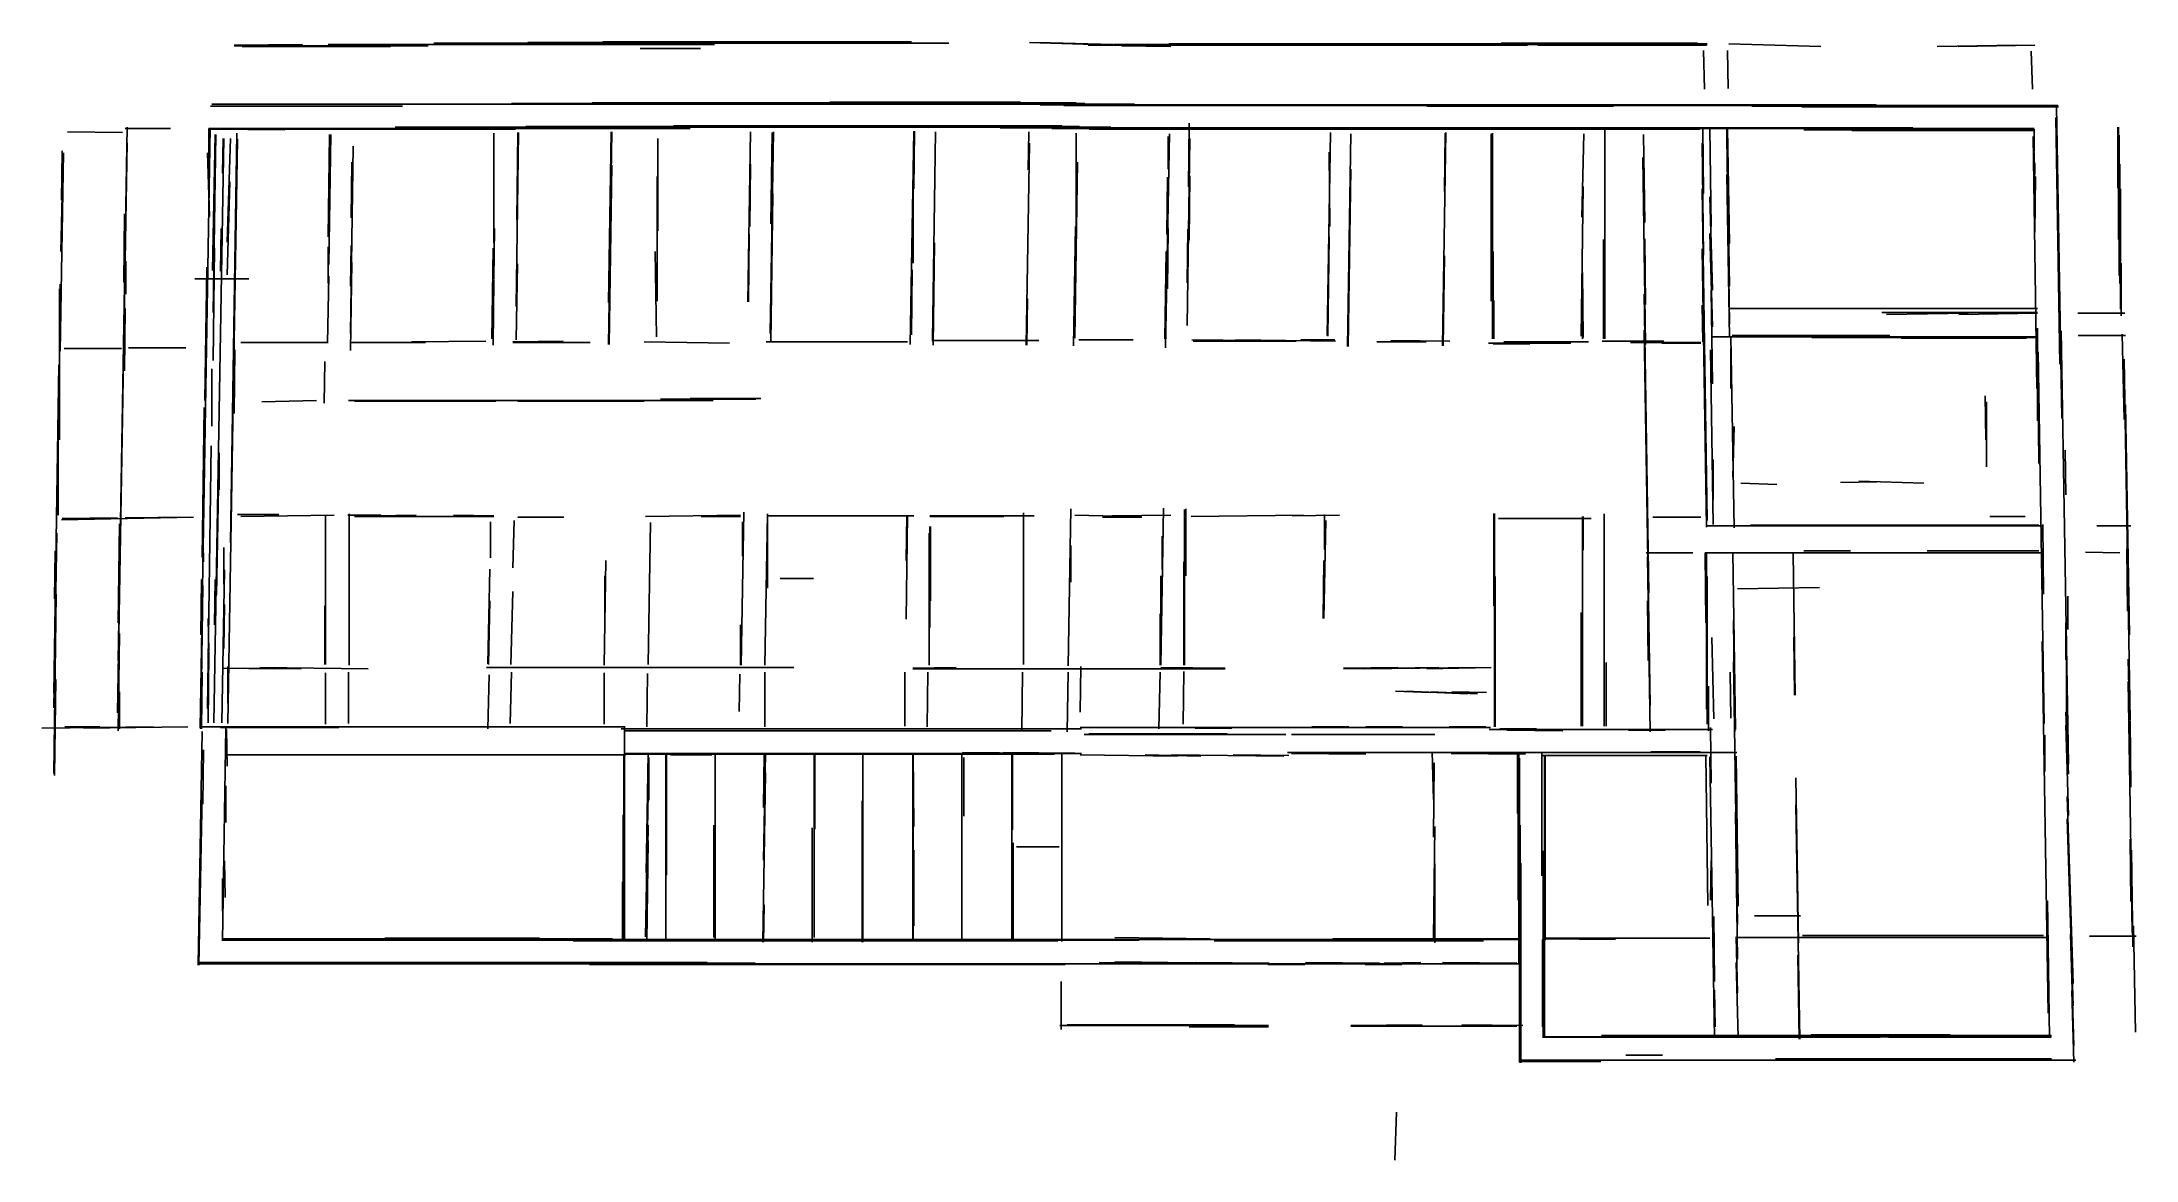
# Model space of a CAD drawing. Header units: metres. Extents: x 1.6 to 33.5, y -21.3 to -4.2.
import ezdxf

# ---------------------------------------------------------------- set-up
doc = ezdxf.new("R2010")
doc.units = ezdxf.units.M
doc.layers.add('Lines', color=7, linetype='Continuous')
doc.layers.add('Walls', color=2, linetype='Continuous')

msp = doc.modelspace()

# ---------------------------------------------------------------- linework, layer by layer
at = {"layer": 'Lines'}
for p, q in [((4.49, -4.3), (5.53, -4.29)), ((4.49, -4.31), (7.44, -4.31)), ((4.61, -4.32), (6.87, -4.32)), ((5.92, -4.29), (11.8, -4.29)), ((7.53, -4.27), (15.37, -4.27)), ((8.96, -4.26), (14.8, -4.26)), ((10.1, -4.25), (14.8, -4.25)), ((10.67, -4.35), (11.59, -4.35)), ((16.6, -4.26), (17.58, -4.29)), ((16.73, -4.26), (17.87, -4.29)), ((17.49, -4.3), (24.18, -4.3)), ((17.88, -4.29), (26.92, -4.29)), ((18, -4.31), (18.75, -4.32)), ((18.72, -4.28), (26.92, -4.28)), ((23.78, -4.27), (26.77, -4.27)), ((24.34, -4.3), (26.91, -4.3)), ((26.86, -4.38), (26.88, -4.97)), ((27.23, -4.38), (27.24, -4.96)), ((27.25, -4.28), (28.65, -4.32)), ((30.42, -4.32), (31.63, -4.3)), ((30.74, -4.32), (31.91, -4.3)), ((31.85, -4.39), (31.87, -4.97)), ((4.13, -5.23), (7.05, -5.23)), ((4.15, -5.2), (18.2, -5.2)), ((8.71, -5.19), (17.44, -5.19)), ((9.94, -5.18), (17.31, -5.18)), ((13.56, -5.17), (16.46, -5.17)), ((16.76, -5.21), (29.49, -5.21)), ((17.12, -5.22), (32.26, -5.22)), ((22.65, -5.23), (25.49, -5.23)), ((27.6, -5.23), (32.27, -5.23)), ((28.36, -5.24), (32.27, -5.24)), ((32.23, -5.4), (32.29, -9.16)), ((32.24, -5.23), (32.32, -9.98)), ((1.95, -5.62), (2.79, -5.63)), ((2.72, -13.67), (2.86, -5.55)), ((2.83, -5.57), (3.52, -5.57)), ((3.97, -14.7), (4.12, -5.56)), ((4.1, -5.57), (11.43, -5.57)), ((4.1, -6.08), (4.1, -5.57)), ((4.13, -5.58), (5.26, -5.59)), ((4.16, -7.73), (4.2, -5.66)), ((4.17, -8.37), (4.21, -5.66)), ((4.18, -14.62), (4.33, -5.72)), ((4.31, -6.25), (4.32, -5.72)), ((4.38, -7.3), (4.43, -5.72)), ((4.39, -14.63), (4.54, -5.73)), ((4.43, -11.88), (4.53, -5.64)), ((4.7, -5.58), (8.77, -5.58)), ((5.92, -7.22), (5.94, -5.66)), ((5.93, -7.64), (5.96, -5.66)), ((6.94, -5.55), (17.84, -5.55)), ((8.44, -7.31), (8.44, -5.64)), ((8.78, -8.28), (8.82, -5.63)), ((8.79, -6.96), (8.81, -5.63)), ((8.93, -5.54), (17.36, -5.54)), ((10.19, -8.86), (10.24, -5.62)), ((10.19, -8.22), (10.23, -5.62)), ((10.94, -7.13), (10.94, -5.72)), ((11.18, -5.53), (17.09, -5.53)), ((12.31, -8.21), (12.35, -5.62)), ((12.65, -8.69), (12.7, -5.62)), ((12.66, -7.02), (12.68, -5.63)), ((14.78, -8.86), (14.84, -5.61)), ((14.84, -6.49), (14.85, -5.61)), ((15.12, -8.79), (15.17, -5.62)), ((16.15, -5.56), (30.05, -5.56)), ((16.58, -6.2), (16.59, -5.62)), ((16.94, -5.57), (31.9, -5.57)), ((17.31, -7.22), (17.31, -5.64)), ((17.51, -5.58), (26.8, -5.58)), ((18.67, -8.91), (18.73, -5.65)), ((18.71, -5.69), (18.71, -6.19)), ((19, -8.57), (19.04, -5.72)), ((19.02, -6.46), (19.03, -5.49)), ((21.13, -8.72), (21.18, -5.63)), ((21.44, -8.89), (21.49, -5.65)), ((22.89, -8.88), (22.94, -5.63)), ((22.92, -6.53), (22.93, -5.64)), ((23.63, -8.2), (23.63, -5.65)), ((23.65, -8.77), (23.65, -5.64)), ((25.01, -6.92), (25.04, -5.65)), ((25.36, -8.77), (25.36, -5.56)), ((25.95, -5.66), (25.97, -7)), ((26.85, -5.56), (26.86, -6.56)), ((26.96, -5.57), (26.98, -7.06)), ((27.22, -5.57), (27.26, -7.97)), ((27.22, -5.7), (27.26, -8.55)), ((27.23, -5.57), (27.26, -7.32)), ((28.39, -5.59), (31.91, -5.59)), ((29.12, -5.6), (31.91, -5.6)), ((31.88, -5.69), (31.94, -9.53)), ((31.89, -6.25), (31.9, -5.59)), ((33.17, -6.48), (33.17, -5.55)), ((33.18, -7.26), (33.18, -5.55)), ((33.19, -7.81), (33.19, -5.67)), ((1.84, -8.96), (1.89, -5.94)), ((1.86, -6.66), (1.87, -5.91)), ((2.71, -14.47), (2.86, -5.78)), ((4.08, -5.94), (4.11, -6.91)), ((6.26, -8.69), (6.3, -5.84)), ((16.55, -8.87), (16.6, -5.79)), ((21.16, -5.93), (21.17, -7.06)), ((25.94, -6.01), (25.98, -8.86)), ((26.84, -5.79), (26.86, -7.5)), ((31.9, -5.94), (31.91, -6.5)), ((6.27, -6.93), (6.28, -6.08)), ((10.2, -8.86), (10.24, -6.13)), ((10.93, -8.2), (10.93, -6.3)), ((12.34, -7.06), (12.35, -6.11)), ((14.83, -7.62), (14.83, -6.32)), ((17.29, -8.76), (17.33, -6.08)), ((18.69, -7.18), (18.7, -6.31)), ((19.03, -7.27), (19.04, -6.29)), ((21.45, -8.89), (21.49, -6.19)), ((27.22, -6.27), (27.26, -8.75)), ((31.9, -6.77), (31.91, -6.1)), ((31.91, -7.15), (31.92, -6.3)), ((33.2, -7.93), (33.2, -6.11)), ((1.85, -7.44), (1.87, -6.59)), ((4.38, -7.8), (4.42, -6.38)), ((12.66, -8.83), (12.69, -6.56)), ((25, -8.73), (25.03, -6.45)), ((26.84, -6.49), (26.92, -11.54)), ((26.96, -6.61), (27, -8.03)), ((33.21, -8.32), (33.21, -6.49)), ((2.81, -7.91), (2.82, -6.87)), ((4.28, -7.74), (4.29, -7.09)), ((8.44, -7.86), (8.45, -7.09)), ((12.32, -8.21), (12.33, -7.18)), ((15.13, -8.87), (15.15, -7.31)), ((17.27, -8.88), (17.3, -7.06)), ((18.7, -8.01), (18.71, -7.09)), ((19, -7.92), (19.01, -7.1)), ((21.14, -8.73), (21.16, -7.22)), ((25.34, -8.77), (25.34, -7.26)), ((25.97, -7.25), (25.98, -8.25)), ((26.96, -7.17), (27, -8.59)), ((2.84, -8.09), (2.84, -7.59)), ((4.17, -9.1), (4.19, -7.39)), ((5.92, -7.93), (5.92, -7.37)), ((6.26, -7.97), (6.27, -7.35)), ((6.26, -8.95), (6.28, -7.61)), ((8.41, -8.77), (8.43, -7.39)), ((8.78, -8.79), (8.8, -7.63)), ((10.9, -7.44), (10.92, -8.74)), ((18.66, -8.77), (18.68, -7.44)), ((22.9, -8.88), (22.92, -7.51)), ((23.66, -8.77), (23.66, -7.44)), ((26.84, -7.4), (26.91, -11.64)), ((33.22, -8.42), (33.22, -7.62)), ((1.84, -8.79), (1.84, -7.94)), ((3.89, -7.86), (4.71, -7.86)), ((4.04, -9.71), (4.07, -7.68)), ((5.91, -8.84), (5.93, -7.82)), ((8.43, -8.87), (8.44, -7.87)), ((14.8, -8.71), (14.81, -7.72)), ((25.02, -7.76), (25.03, -8.75)), ((1.83, -10.31), (1.83, -8.01)), ((16.56, -8.87), (16.57, -8.16)), ((23.67, -8.77), (23.67, -8.19)), ((25.01, -8.17), (25.02, -8.77)), ((25.96, -8.09), (26.03, -12.64)), ((26.84, -8.26), (26.85, -8.82)), ((26.98, -8.03), (27, -9.46)), ((2.82, -9.26), (2.83, -8.31)), ((27.25, -8.31), (31.95, -8.31)), ((29.58, -8.37), (31.95, -8.37)), ((29.65, -8.4), (30.9, -8.38)), ((30.75, -8.4), (31.95, -8.38)), ((31.95, -10.02), (31.95, -8.61)), ((32.56, -8.38), (33.28, -8.38)), ((1.9, -8.92), (2.77, -8.92)), ((2.88, -8.91), (3.75, -8.91)), ((4.59, -8.83), (5.92, -8.83)), ((6.25, -8.83), (7.4, -8.83)), ((7.19, -8.82), (8.32, -8.81)), ((8.73, -8.82), (9.5, -8.81)), ((8.73, -8.83), (9.91, -8.83)), ((10.73, -8.82), (12.03, -8.84)), ((12.59, -8.82), (14.74, -8.82)), ((15.11, -8.8), (16.74, -8.8)), ((17.35, -8.79), (18.18, -8.79)), ((19.07, -8.79), (20.02, -8.8)), ((19.09, -8.81), (20.66, -8.81)), ((19.74, -8.79), (21.26, -8.81)), ((20.73, -8.79), (21.25, -8.79)), ((21.89, -8.82), (22.64, -8.82)), ((22.1, -8.8), (23, -8.81)), ((23.59, -8.84), (24.84, -8.84)), ((23.66, -8.85), (24.22, -8.85)), ((23.82, -8.82), (25.11, -8.82)), ((25.32, -8.81), (26.26, -8.81)), ((25.75, -8.83), (26.82, -8.83)), ((25.96, -8.64), (26.05, -14.35)), ((26.23, -8.84), (26.82, -8.84)), ((26.98, -8.74), (31.96, -8.74)), ((27.28, -8.74), (27.33, -11.65)), ((27.28, -9.53), (27.28, -8.92)), ((27.3, -8.72), (29.7, -8.72)), ((28.51, -8.75), (31.96, -8.75)), ((29.87, -8.76), (31.78, -8.76)), ((32.31, -8.65), (32.42, -15.25)), ((32.57, -8.72), (33.29, -8.72)), ((33.24, -8.7), (33.27, -10)), ((1.74, -14.17), (1.82, -9.17)), ((4.15, -10.1), (4.15, -9.23)), ((4.49, -9.91), (4.5, -8.94)), ((5.86, -9.75), (5.87, -9.12)), ((26.97, -8.94), (27.01, -11.6)), ((31.96, -8.97), (32.05, -14.63)), ((33.27, -9.08), (33.36, -14.58)), ((4, -12.1), (4.03, -9.82)), ((4.91, -9.73), (5.74, -9.71)), ((6.23, -9.71), (11.78, -9.71)), ((6.32, -9.72), (8.47, -9.72)), ((8.81, -9.72), (10.73, -9.72)), ((10.98, -9.69), (12.43, -9.69)), ((11.43, -9.68), (12.51, -9.68)), ((31.15, -9.64), (31.16, -10.31)), ((31.17, -10.72), (31.17, -9.73)), ((31.96, -9.61), (31.97, -10.67)), ((33.29, -9.78), (33.35, -13.28)), ((1.81, -11.46), (1.81, -10.18)), ((27.31, -10.88), (27.33, -10.11)), ((4.08, -14.4), (4.14, -10.4)), ((4.26, -11.07), (4.26, -10.51)), ((32.37, -10.47), (32.38, -11.15)), ((27.01, -11.22), (27.01, -10.61)), ((4.22, -12.67), (4.25, -11.03)), ((27.43, -10.97), (27.98, -10.99)), ((28.95, -10.96), (29.5, -10.95)), ((29.23, -10.94), (30.22, -10.97)), ((4.54, -11.45), (5.17, -11.45)), ((4.59, -11.48), (6.01, -11.46)), ((5.88, -13.73), (5.88, -11.46)), ((6.22, -11.46), (6.72, -11.46)), ((6.24, -13.74), (6.24, -11.44)), ((6.32, -11.48), (8.44, -11.48)), ((6.64, -11.47), (7.26, -11.46)), ((7.83, -11.46), (8.44, -11.47)), ((10.75, -11.48), (12.2, -11.46)), ((11.6, -11.48), (12.2, -11.48)), ((12.21, -13.74), (12.25, -11.41)), ((12.57, -13.74), (12.61, -11.44)), ((12.61, -11.47), (14.84, -11.47)), ((14.72, -12.15), (14.73, -11.46)), ((14.72, -13.04), (14.74, -11.46)), ((15.08, -11.47), (16.67, -11.47)), ((15.08, -11.48), (16.21, -11.48)), ((16.51, -13.73), (16.51, -11.42)), ((17.19, -13.75), (17.23, -11.36)), ((17.29, -11.46), (18.14, -11.48)), ((17.86, -11.47), (18.75, -11.46)), ((18.6, -13.74), (18.64, -11.35)), ((18.96, -13.74), (18.96, -11.37)), ((18.98, -12.38), (18.98, -11.36)), ((19.06, -11.48), (20.77, -11.46)), ((20.6, -11.47), (21.32, -11.46)), ((21.09, -11.45), (21.09, -11.98)), ((23.67, -12.84), (23.67, -11.43)), ((23.68, -14.68), (23.68, -11.43)), ((25.02, -14.67), (25.02, -11.48)), ((25.03, -11.99), (25.03, -11.48)), ((25.35, -14.67), (25.35, -11.44)), ((31.22, -11.48), (31.76, -11.48)), ((1.74, -14.39), (1.79, -11.73)), ((1.86, -11.53), (3.87, -11.49)), ((1.87, -11.51), (2.71, -11.5)), ((2.72, -13.1), (2.74, -11.59)), ((2.83, -11.5), (3.82, -11.49)), ((4.01, -11.61), (4.02, -12.17)), ((8.39, -12.11), (8.39, -11.56)), ((8.73, -12.26), (8.75, -11.54)), ((8.81, -11.49), (9.51, -11.49)), ((10.79, -13.73), (10.83, -11.57)), ((12.23, -11.56), (12.23, -12.08)), ((12.61, -12.57), (12.61, -11.51)), ((15.07, -13.74), (15.07, -11.73)), ((15.08, -13.17), (15.08, -11.63)), ((15.09, -12.76), (15.09, -11.63)), ((17.71, -11.49), (18.31, -11.49)), ((18.62, -11.78), (18.62, -12.28)), ((21.08, -13.03), (21.11, -11.54)), ((23.74, -11.51), (25.15, -11.51)), ((26.09, -11.49), (26.82, -11.49)), ((26.9, -11.62), (32.04, -11.62)), ((27.58, -11.61), (31.97, -11.61)), ((32.03, -11.6), (32.04, -12.66)), ((32.85, -11.62), (33.37, -11.62)), ((1.75, -12.73), (1.76, -12)), ((4.33, -11.95), (4.33, -12.51)), ((17.23, -12.48), (17.23, -11.92)), ((25.99, -12.03), (26.7, -12.03)), ((26.01, -12.09), (26.05, -14.76)), ((26.89, -12.03), (32.04, -12.03)), ((26.89, -12.03), (26.9, -13.1)), ((26.91, -14.41), (26.91, -12.02)), ((27.31, -12.02), (27.35, -14.72)), ((28.23, -12.04), (28.26, -14.2)), ((28.39, -12), (29.1, -12)), ((30.27, -12), (31.97, -12)), ((32.68, -12.02), (33.2, -12.03)), ((33.31, -11.97), (33.32, -12.92)), ((4.3, -14.62), (4.34, -12.29)), ((8.35, -13.72), (8.38, -12.28)), ((10.12, -13.74), (10.15, -12.15)), ((10.13, -13.11), (10.13, -12.38)), ((12.8, -12.42), (13.31, -12.42)), ((18.6, -13.43), (18.6, -12.38)), ((18.95, -13.74), (18.95, -12.17)), ((21.07, -13.03), (21.08, -12.15)), ((23.69, -14.68), (23.69, -12.39)), ((26.92, -14.64), (26.92, -12.39)), ((1.74, -15.39), (1.78, -12.66)), ((3.98, -13.28), (3.99, -12.44)), ((3.98, -14.71), (4.01, -12.53)), ((4.19, -13.13), (4.2, -12.44)), ((8.7, -13.73), (8.73, -12.62)), ((27.38, -12.58), (28.63, -12.56)), ((32.41, -12.69), (32.41, -13.2)), ((4.09, -13.03), (4.1, -13.53)), ((4.33, -13.49), (4.34, -12.82)), ((5.87, -13.73), (5.87, -12.84)), ((8.36, -13.73), (8.38, -12.76)), ((18.59, -13.74), (18.59, -12.96)), ((25, -14.67), (25, -12.94)), ((26.01, -12.76), (26.02, -13.67)), ((27.32, -13.06), (27.34, -14.76)), ((2.72, -14.74), (2.74, -13.26)), ((12.2, -13.74), (12.2, -13.13)), ((26.99, -13.32), (27.02, -14.56)), ((28.24, -13.31), (28.25, -14.2)), ((32.02, -13.38), (32.11, -19.04)), ((32.38, -13.66), (32.38, -13.1)), ((4.09, -14.62), (4.1, -13.54)), ((25.38, -14.67), (25.38, -13.7)), ((27.32, -13.69), (27.38, -17.69)), ((32.39, -14.64), (32.39, -13.54)), ((33.33, -13.65), (33.35, -14.5)), ((1.75, -15.42), (1.77, -13.96)), ((3.99, -14.71), (4, -13.85)), ((4.32, -13.79), (5.1, -13.8)), ((4.39, -14.32), (4.39, -13.76)), ((4.64, -13.79), (5.51, -13.8)), ((4.88, -13.78), (6.53, -13.8)), ((5.88, -14.64), (5.88, -13.86)), ((6.23, -14.63), (6.23, -13.85)), ((8.33, -13.78), (13.01, -13.78)), ((8.35, -14.71), (8.37, -13.89)), ((8.69, -14.63), (8.71, -13.85)), ((10.12, -14.64), (10.12, -13.86)), ((10.77, -14.68), (10.78, -13.87)), ((12.18, -14.45), (12.19, -13.88)), ((12.57, -14.68), (12.57, -13.85)), ((14.7, -14.67), (14.7, -13.85)), ((14.82, -13.79), (15.48, -13.78)), ((14.82, -13.8), (19.58, -13.8)), ((15.04, -14.68), (15.05, -13.85)), ((16.48, -14.75), (16.49, -13.85)), ((17.17, -14.76), (17.19, -13.85)), ((17.37, -14.46), (17.38, -13.76)), ((18.57, -14.71), (18.59, -13.85)), ((18.6, -13.78), (19.58, -13.79)), ((18.94, -14.64), (18.95, -13.84)), ((21.38, -13.8), (22.83, -13.78)), ((21.38, -13.79), (22.21, -13.78)), ((21.69, -13.8), (23.4, -13.78)), ((22.65, -13.8), (23.63, -13.78)), ((27.27, -13.85), (27.28, -14.55)), ((33.33, -13.99), (33.39, -17.81)), ((2.74, -14.71), (2.74, -14.15)), ((22.17, -14.14), (22.7, -14.16)), ((22.33, -14.14), (23.27, -14.18)), ((22.71, -14.15), (23.42, -14.18)), ((23.03, -14.15), (23.56, -14.16)), ((26.94, -14.74), (26.94, -14.06)), ((32.38, -14.46), (32.42, -15.4)), ((32.38, -14.65), (32.42, -16.03)), ((33.36, -14.59), (33.37, -15.6)), ((1.56, -14.7), (3.26, -14.68)), ((1.91, -14.68), (2.44, -14.68)), ((2.2, -14.7), (3.78, -14.68)), ((3.94, -18.31), (4, -14.75)), ((3.97, -14.68), (10.44, -14.68)), ((4.28, -14.69), (6.08, -14.69)), ((4.31, -17.94), (4.36, -14.69)), ((4.37, -14.72), (4.38, -15.28)), ((10.38, -14.71), (17.39, -14.71)), ((10.43, -17.95), (10.43, -14.69)), ((10.43, -14.74), (16.93, -14.74)), ((17.37, -14.69), (23.62, -14.69)), ((17.43, -14.8), (20.5, -14.8)), ((17.5, -14.79), (19.61, -14.79)), ((19.12, -14.7), (19.68, -14.7)), ((20.59, -14.8), (22.77, -14.8)), ((20.9, -14.68), (21.46, -14.68)), ((21.72, -14.68), (22.28, -14.68)), ((22.99, -14.68), (23.55, -14.68)), ((23.6, -14.72), (27, -14.72)), ((23.76, -14.71), (24.32, -14.71)), ((23.87, -14.73), (24.72, -14.74)), ((25.72, -14.73), (26.28, -14.73)), ((26.97, -14.69), (26.98, -15.54)), ((32.06, -15.36), (32.06, -14.81)), ((4.01, -15.86), (4.02, -15.03)), ((4.36, -15.11), (10.45, -15.11)), ((10.42, -17.95), (10.42, -15.1)), ((10.43, -15.09), (17.39, -15.09)), ((10.43, -15.1), (16.98, -15.1)), ((10.75, -17.88), (10.8, -15.15)), ((10.76, -16.91), (10.79, -15.08)), ((10.8, -15.8), (10.8, -15.2)), ((11.06, -17.95), (11.06, -15.09)), ((11.07, -16.94), (11.07, -15.08)), ((11.13, -15.11), (11.76, -15.11)), ((11.81, -17.95), (11.81, -15.09)), ((12.55, -15.91), (12.56, -15.09)), ((12.55, -16.71), (12.58, -15.09)), ((13.32, -17.89), (13.32, -15.08)), ((13.33, -16.24), (13.33, -15.08)), ((14.06, -17.96), (14.06, -15.08)), ((14.82, -17.95), (14.82, -15.08)), ((14.83, -15.08), (14.84, -16.2)), ((15.57, -17.95), (15.57, -15.08)), ((15.58, -15.07), (16.71, -15.08)), ((15.6, -16.04), (15.6, -15.15)), ((16.2, -15.07), (17.29, -15.08)), ((16.33, -17.95), (16.33, -15.08)), ((16.34, -16.25), (16.34, -15.08)), ((17.09, -17.95), (17.09, -15.08)), ((17.37, -15.11), (18.85, -15.13)), ((18.36, -15.11), (19.21, -15.13)), ((18.76, -15.11), (20.47, -15.13)), ((19.7, -15.11), (20.55, -15.12)), ((20.53, -15.07), (27.37, -15.07)), ((20.59, -15.09), (21.72, -15.1)), ((22.73, -15.06), (22.75, -15.79)), ((22.75, -16.36), (22.76, -15.23)), ((23.02, -15.09), (24.15, -15.1)), ((24.03, -16), (24.03, -15.08)), ((24.04, -17.32), (24.04, -15.07)), ((24.05, -18.3), (24.05, -15.07)), ((24.06, -19.79), (24.06, -15.16)), ((24.4, -16.95), (24.4, -15.08)), ((24.41, -15.12), (26.92, -15.12)), ((24.44, -19.42), (24.44, -15.12)), ((24.45, -17.93), (24.45, -15.12)), ((26.06, -15.06), (26.81, -15.06)), ((26.9, -15.12), (26.93, -17.4)), ((26.96, -15.14), (27.03, -19.42)), ((27.36, -15.13), (27.39, -17.41)), ((4.36, -15.58), (4.36, -16.14)), ((12.54, -17.96), (12.58, -15.38)), ((28.27, -15.46), (28.31, -17.97)), ((3.95, -18.31), (4, -15.7)), ((14.05, -17.96), (14.05, -15.81)), ((14.83, -17.95), (14.83, -15.64)), ((28.27, -15.87), (28.33, -19.44)), ((32.4, -15.74), (32.49, -18.59)), ((10.41, -17.95), (10.41, -16.02)), ((10.77, -17.54), (10.79, -16.18)), ((11.79, -17.89), (11.79, -16.18)), ((13.29, -17.96), (13.29, -16.22)), ((22.75, -17.9), (22.77, -16.2)), ((24.07, -19.8), (24.07, -16.18)), ((27.35, -15.98), (27.38, -18.22)), ((32.4, -16.08), (32.49, -18.93)), ((10.77, -17.95), (10.79, -16.42)), ((14.84, -17.71), (14.84, -16.56)), ((16.35, -17.95), (16.35, -16.45)), ((16.4, -16.51), (17.05, -16.51)), ((24.42, -19.42), (24.42, -16.57)), ((33.36, -16.39), (33.37, -17.34)), ((33.38, -16.56), (33.4, -18.03)), ((4.34, -16.72), (4.35, -17.28)), ((22.77, -17.97), (22.77, -16.77)), ((24.08, -19.8), (24.08, -16.76)), ((26.97, -17.32), (26.98, -16.72)), ((4.31, -17.49), (4.31, -16.99)), ((10.4, -17.95), (10.4, -17.04)), ((12.55, -17.96), (12.56, -17.39)), ((32.1, -17.33), (32.13, -19.42)), ((27.02, -17.57), (27.03, -18.56)), ((27.64, -17.56), (28.34, -17.56)), ((32.45, -17.84), (32.5, -19.54)), ((33.41, -17.71), (33.44, -19.33)), ((4.31, -17.91), (10.25, -17.91)), ((4.31, -17.92), (24.09, -17.92)), ((4.32, -17.93), (18.27, -17.93)), ((6.78, -17.9), (9.14, -17.9)), ((9.65, -17.94), (17.03, -17.94)), ((17.9, -17.89), (19.35, -17.91)), ((19.41, -17.94), (23.51, -17.94)), ((21.22, -17.91), (24.09, -17.91)), ((24.41, -19.25), (24.41, -17.92)), ((24.42, -17.91), (25.52, -17.92)), ((24.43, -17.9), (26.96, -17.9)), ((27.36, -17.88), (27.38, -18.73)), ((27.36, -17.89), (32.12, -17.89)), ((28.3, -18.16), (28.32, -19.44)), ((28.37, -17.86), (32.04, -17.86)), ((32.74, -17.87), (33.45, -17.87)), ((3.94, -18.27), (11.69, -18.27)), ((3.94, -18.28), (12.42, -18.28)), ((3.94, -18.29), (24.09, -18.29)), ((9.9, -18.3), (17.14, -18.3)), ((17.66, -18.27), (18.79, -18.28)), ((17.9, -18.26), (19.52, -18.28)), ((19.12, -18.27), (20.25, -18.28)), ((20.23, -18.3), (20.79, -18.3)), ((20.8, -18.27), (21.93, -18.28)), ((21.71, -18.3), (22.27, -18.3)), ((22, -18.28), (22.56, -18.27)), ((22.89, -18.27), (24.02, -18.28)), ((27.36, -18.27), (27.39, -19.41)), ((17.08, -19.29), (17.08, -18.56)), ((27.03, -18.69), (27.04, -19.25)), ((32.47, -18.7), (32.5, -19.79)), ((17.06, -19.23), (20.24, -19.23)), ((17.17, -19.22), (19.72, -19.22)), ((19.03, -19.25), (20.24, -19.25)), ((21.49, -19.23), (22.58, -19.22)), ((21.49, -19.24), (24.02, -19.24)), ((23.18, -19.22), (24.11, -19.23)), ((24.42, -19.4), (32.16, -19.4)), ((24.43, -19.41), (29.55, -19.41)), ((25.31, -19.38), (32.16, -19.38)), ((28.5, -19.37), (30.62, -19.37)), ((29.68, -19.41), (32.15, -19.41)), ((24.07, -19.76), (32.53, -19.76)), ((25.68, -19.68), (26.24, -19.68)), ((27.96, -19.74), (32.16, -19.74)), ((24.07, -19.78), (25.3, -19.78)), ((22.16, -21.28), (22.19, -20.55))]:
    msp.add_line(p, q, dxfattribs=at)
at = {"layer": 'Walls'}
for p, q in [((4.49, -4.31), (7.44, -4.31)), ((4.61, -4.32), (6.87, -4.32)), ((7.53, -4.27), (15.37, -4.27)), ((7.53, -4.27), (15.37, -4.27)), ((8.96, -4.26), (14.8, -4.26)), ((8.96, -4.26), (14.8, -4.26)), ((10.1, -4.25), (14.8, -4.25)), ((10.67, -4.35), (11.59, -4.35)), ((16.6, -4.26), (17.58, -4.29)), ((16.73, -4.26), (17.87, -4.29)), ((17.88, -4.29), (26.92, -4.29)), ((18.72, -4.28), (26.92, -4.28)), ((23.78, -4.27), (26.77, -4.27)), ((24.34, -4.3), (26.91, -4.3)), ((30.42, -4.32), (31.63, -4.3)), ((30.74, -4.32), (31.91, -4.3)), ((8.71, -5.19), (17.44, -5.19)), ((8.71, -5.19), (17.44, -5.19)), ((9.94, -5.18), (17.31, -5.18)), ((16.76, -5.21), (29.49, -5.21)), ((17.12, -5.22), (32.26, -5.22)), ((22.65, -5.23), (25.49, -5.23)), ((27.6, -5.23), (32.27, -5.23)), ((27.6, -5.23), (32.27, -5.23)), ((28.36, -5.24), (32.27, -5.24)), ((28.36, -5.24), (32.27, -5.24)), ((28.36, -5.24), (32.27, -5.24)), ((32.23, -5.4), (32.29, -9.16)), ((32.23, -5.4), (32.29, -9.16)), ((32.24, -5.23), (32.32, -9.98)), ((32.24, -5.23), (32.32, -9.98)), ((2.72, -13.67), (2.86, -5.55)), ((3.97, -14.7), (4.12, -5.56)), ((3.97, -14.7), (4.12, -5.56)), ((3.97, -14.7), (4.12, -5.56)), ((4.16, -7.73), (4.2, -5.66)), ((4.16, -7.73), (4.2, -5.66)), ((4.16, -7.73), (4.2, -5.66)), ((4.16, -7.73), (4.2, -5.66)), ((4.17, -8.37), (4.21, -5.66)), ((4.17, -8.37), (4.21, -5.66)), ((4.17, -8.37), (4.21, -5.66)), ((4.17, -8.37), (4.21, -5.66)), ((4.18, -14.62), (4.33, -5.72)), ((4.18, -14.62), (4.33, -5.72)), ((4.18, -14.62), (4.33, -5.72)), ((4.38, -7.3), (4.43, -5.72)), ((4.38, -7.3), (4.43, -5.72)), ((4.38, -7.3), (4.43, -5.72)), ((4.38, -7.3), (4.43, -5.72)), ((4.39, -14.63), (4.54, -5.73)), ((4.39, -14.63), (4.54, -5.73)), ((4.43, -11.88), (4.53, -5.64)), ((4.43, -11.88), (4.53, -5.64)), ((5.92, -7.22), (5.94, -5.66)), ((5.92, -7.22), (5.94, -5.66)), ((5.93, -7.64), (5.96, -5.66)), ((5.93, -7.64), (5.96, -5.66)), ((8.44, -7.31), (8.44, -5.64)), ((8.79, -6.96), (8.81, -5.63)), ((8.93, -5.54), (17.36, -5.54)), ((10.19, -8.86), (10.24, -5.62)), ((10.19, -8.22), (10.23, -5.62)), ((10.19, -8.86), (10.24, -5.62)), ((10.19, -8.22), (10.23, -5.62)), ((12.31, -8.21), (12.35, -5.62)), ((12.31, -8.21), (12.35, -5.62)), ((12.65, -8.69), (12.7, -5.62)), ((12.65, -8.69), (12.7, -5.62)), ((12.66, -7.02), (12.68, -5.63)), ((14.78, -8.86), (14.84, -5.61)), ((14.78, -8.86), (14.84, -5.61)), ((15.12, -8.79), (15.17, -5.62)), ((15.12, -8.79), (15.17, -5.62)), ((16.15, -5.56), (30.05, -5.56)), ((16.94, -5.57), (31.9, -5.57)), ((16.94, -5.57), (31.9, -5.57)), ((18.67, -8.91), (18.73, -5.65)), ((18.67, -8.91), (18.73, -5.65)), ((18.67, -8.91), (18.73, -5.65)), ((18.67, -8.91), (18.73, -5.65)), ((19, -8.57), (19.04, -5.72)), ((19, -8.57), (19.04, -5.72)), ((19, -8.57), (19.04, -5.72)), ((19, -8.57), (19.04, -5.72)), ((19, -8.57), (19.04, -5.72)), ((21.13, -8.72), (21.18, -5.63)), ((21.13, -8.72), (21.18, -5.63)), ((21.44, -8.89), (21.49, -5.65)), ((21.44, -8.89), (21.49, -5.65)), ((23.63, -8.2), (23.63, -5.65)), ((23.65, -8.77), (23.65, -5.64)), ((25.36, -8.77), (25.36, -5.56)), ((26.85, -5.56), (26.86, -6.56)), ((26.85, -5.56), (26.86, -6.56)), ((26.85, -5.56), (26.86, -6.56)), ((26.96, -5.57), (26.98, -7.06)), ((26.96, -5.57), (26.98, -7.06)), ((26.96, -5.57), (26.98, -7.06)), ((26.96, -5.57), (26.98, -7.06)), ((27.22, -5.57), (27.26, -7.97)), ((27.22, -5.57), (27.26, -7.97)), ((27.22, -5.57), (27.26, -7.97)), ((27.22, -5.57), (27.26, -7.97)), ((27.22, -5.7), (27.26, -8.55)), ((27.22, -5.7), (27.26, -8.55)), ((27.22, -5.7), (27.26, -8.55)), ((27.23, -5.57), (27.26, -7.32)), ((27.23, -5.57), (27.26, -7.32)), ((27.23, -5.57), (27.26, -7.32)), ((27.23, -5.57), (27.26, -7.32)), ((28.39, -5.59), (31.91, -5.59)), ((28.39, -5.59), (31.91, -5.59)), ((28.39, -5.59), (31.91, -5.59)), ((29.12, -5.6), (31.91, -5.6)), ((29.12, -5.6), (31.91, -5.6)), ((31.88, -5.69), (31.94, -9.53)), ((31.88, -5.69), (31.94, -9.53)), ((33.17, -6.48), (33.17, -5.55)), ((33.18, -7.26), (33.18, -5.55)), ((33.18, -7.26), (33.18, -5.55)), ((33.19, -7.81), (33.19, -5.67)), ((33.19, -7.81), (33.19, -5.67)), ((1.84, -8.96), (1.89, -5.94)), ((2.71, -14.47), (2.86, -5.78)), ((4.08, -5.94), (4.11, -6.91)), ((4.08, -5.94), (4.11, -6.91)), ((4.08, -5.94), (4.11, -6.91)), ((25.94, -6.01), (25.98, -8.86)), ((26.84, -5.79), (26.86, -7.5)), ((26.84, -5.79), (26.86, -7.5)), ((26.84, -5.79), (26.86, -7.5)), ((26.84, -5.79), (26.86, -7.5)), ((6.27, -6.93), (6.28, -6.08)), ((6.27, -6.93), (6.28, -6.08)), ((10.2, -8.86), (10.24, -6.13)), ((10.2, -8.86), (10.24, -6.13)), ((12.34, -7.06), (12.35, -6.11)), ((12.34, -7.06), (12.35, -6.11)), ((14.83, -7.62), (14.83, -6.32)), ((14.83, -7.62), (14.83, -6.32)), ((17.29, -8.76), (17.33, -6.08)), ((18.69, -7.18), (18.7, -6.31)), ((18.69, -7.18), (18.7, -6.31)), ((18.69, -7.18), (18.7, -6.31)), ((19.03, -7.27), (19.04, -6.29)), ((19.03, -7.27), (19.04, -6.29)), ((21.45, -8.89), (21.49, -6.19)), ((21.45, -8.89), (21.49, -6.19)), ((21.45, -8.89), (21.49, -6.19)), ((27.22, -6.27), (27.26, -8.75)), ((27.22, -6.27), (27.26, -8.75)), ((27.22, -6.27), (27.26, -8.75)), ((33.2, -7.93), (33.2, -6.11)), ((33.2, -7.93), (33.2, -6.11)), ((1.85, -7.44), (1.87, -6.59)), ((4.38, -7.8), (4.42, -6.38)), ((4.38, -7.8), (4.42, -6.38)), ((4.38, -7.8), (4.42, -6.38)), ((12.66, -8.83), (12.69, -6.56)), ((12.66, -8.83), (12.69, -6.56)), ((25, -8.73), (25.03, -6.45)), ((25, -8.73), (25.03, -6.45)), ((26.84, -6.49), (26.92, -11.54)), ((26.84, -6.49), (26.92, -11.54)), ((26.96, -6.61), (27, -8.03)), ((26.96, -6.61), (27, -8.03)), ((26.96, -6.61), (27, -8.03)), ((33.21, -8.32), (33.21, -6.49)), ((12.32, -8.21), (12.33, -7.18)), ((15.13, -8.87), (15.15, -7.31)), ((17.27, -8.88), (17.3, -7.06)), ((18.7, -8.01), (18.71, -7.09)), ((18.7, -8.01), (18.71, -7.09)), ((18.7, -8.01), (18.71, -7.09)), ((18.7, -8.01), (18.71, -7.09)), ((19, -7.92), (19.01, -7.1)), ((19, -7.92), (19.01, -7.1)), ((19, -7.92), (19.01, -7.1)), ((21.14, -8.73), (21.16, -7.22)), ((25.34, -8.77), (25.34, -7.26)), ((25.34, -8.77), (25.34, -7.26)), ((25.97, -7.25), (25.98, -8.25)), ((26.96, -7.17), (27, -8.59)), ((26.96, -7.17), (27, -8.59)), ((4.17, -9.1), (4.19, -7.39)), ((4.17, -9.1), (4.19, -7.39)), ((6.26, -8.95), (6.28, -7.61)), ((8.41, -8.77), (8.43, -7.39)), ((8.41, -8.77), (8.43, -7.39)), ((8.78, -8.79), (8.8, -7.63)), ((8.78, -8.79), (8.8, -7.63)), ((18.66, -8.77), (18.68, -7.44)), ((26.84, -7.4), (26.91, -11.64)), ((4.04, -9.71), (4.07, -7.68)), ((4.04, -9.71), (4.07, -7.68)), ((5.91, -8.84), (5.93, -7.82)), ((8.43, -8.87), (8.44, -7.87)), ((8.43, -8.87), (8.44, -7.87)), ((14.8, -8.71), (14.81, -7.72)), ((25.02, -7.76), (25.03, -8.75)), ((26.98, -8.03), (27, -9.46)), ((27.25, -8.31), (31.95, -8.31)), ((29.58, -8.37), (31.95, -8.37)), ((29.58, -8.37), (31.95, -8.37)), ((29.58, -8.37), (31.95, -8.37)), ((29.65, -8.4), (30.9, -8.38)), ((29.65, -8.4), (30.9, -8.38)), ((30.75, -8.4), (31.95, -8.38)), ((19.07, -8.79), (20.02, -8.8)), ((19.09, -8.81), (20.66, -8.81)), ((23.59, -8.84), (24.84, -8.84)), ((23.82, -8.82), (25.11, -8.82)), ((25.32, -8.81), (26.26, -8.81)), ((25.75, -8.83), (26.82, -8.83)), ((26.98, -8.74), (31.96, -8.74)), ((27.28, -8.74), (27.33, -11.65)), ((28.51, -8.75), (31.96, -8.75)), ((28.51, -8.75), (31.96, -8.75)), ((29.87, -8.76), (31.78, -8.76)), ((29.87, -8.76), (31.78, -8.76)), ((32.31, -8.65), (32.42, -15.25)), ((32.31, -8.65), (32.42, -15.25)), ((4.15, -10.1), (4.15, -9.23)), ((4.15, -10.1), (4.15, -9.23)), ((4.15, -10.1), (4.15, -9.23)), ((4.49, -9.91), (4.5, -8.94)), ((26.97, -8.94), (27.01, -11.6)), ((31.96, -8.97), (32.05, -14.63)), ((31.96, -8.97), (32.05, -14.63)), ((33.27, -9.08), (33.36, -14.58)), ((10.98, -9.69), (12.43, -9.69)), ((11.43, -9.68), (12.51, -9.68)), ((33.29, -9.78), (33.35, -13.28)), ((4.08, -14.4), (4.14, -10.4)), ((4.08, -14.4), (4.14, -10.4)), ((4.22, -12.67), (4.25, -11.03)), ((5.88, -13.73), (5.88, -11.46)), ((6.24, -13.74), (6.24, -11.44)), ((12.21, -13.74), (12.25, -11.41)), ((12.57, -13.74), (12.61, -11.44)), ((12.57, -13.74), (12.61, -11.44)), ((14.72, -13.04), (14.74, -11.46)), ((14.72, -13.04), (14.74, -11.46)), ((14.72, -13.04), (14.74, -11.46)), ((15.08, -11.47), (16.67, -11.47)), ((15.08, -11.48), (16.21, -11.48)), ((17.29, -11.46), (18.14, -11.48)), ((17.86, -11.47), (18.75, -11.46)), ((18.6, -13.74), (18.64, -11.35)), ((18.6, -13.74), (18.64, -11.35)), ((18.6, -13.74), (18.64, -11.35)), ((18.96, -13.74), (18.96, -11.37)), ((18.96, -13.74), (18.96, -11.37)), ((18.96, -13.74), (18.96, -11.37)), ((23.68, -14.68), (23.68, -11.43)), ((25.02, -14.67), (25.02, -11.48)), ((25.35, -14.67), (25.35, -11.44)), ((1.86, -11.53), (3.87, -11.49)), ((1.86, -11.53), (3.87, -11.49)), ((1.87, -11.51), (2.71, -11.5)), ((2.83, -11.5), (3.82, -11.49)), ((12.61, -12.57), (12.61, -11.51)), ((15.07, -13.74), (15.07, -11.73)), ((15.07, -13.74), (15.07, -11.73)), ((15.07, -13.74), (15.07, -11.73)), ((15.08, -13.17), (15.08, -11.63)), ((15.08, -13.17), (15.08, -11.63)), ((15.08, -13.17), (15.08, -11.63)), ((15.09, -12.76), (15.09, -11.63)), ((15.09, -12.76), (15.09, -11.63)), ((15.09, -12.76), (15.09, -11.63)), ((21.08, -13.03), (21.11, -11.54)), ((26.9, -11.62), (32.04, -11.62)), ((26.9, -11.62), (32.04, -11.62)), ((27.58, -11.61), (31.97, -11.61)), ((27.58, -11.61), (31.97, -11.61)), ((32.03, -11.6), (32.04, -12.66)), ((32.03, -11.6), (32.04, -12.66)), ((26.01, -12.09), (26.05, -14.76)), ((26.89, -12.03), (32.04, -12.03)), ((26.89, -12.03), (32.04, -12.03)), ((26.91, -14.41), (26.91, -12.02)), ((26.91, -14.41), (26.91, -12.02)), ((27.31, -12.02), (27.35, -14.72)), ((27.31, -12.02), (27.35, -14.72)), ((27.31, -12.02), (27.35, -14.72)), ((4.3, -14.62), (4.34, -12.29)), ((8.35, -13.72), (8.38, -12.28)), ((8.35, -13.72), (8.38, -12.28)), ((18.6, -13.43), (18.6, -12.38)), ((18.6, -13.43), (18.6, -12.38)), ((18.6, -13.43), (18.6, -12.38)), ((18.95, -13.74), (18.95, -12.17)), ((18.95, -13.74), (18.95, -12.17)), ((18.95, -13.74), (18.95, -12.17)), ((21.07, -13.03), (21.08, -12.15)), ((23.69, -14.68), (23.69, -12.39)), ((26.92, -14.64), (26.92, -12.39)), ((26.92, -14.64), (26.92, -12.39)), ((26.92, -14.64), (26.92, -12.39)), ((26.92, -14.64), (26.92, -12.39)), ((3.98, -13.28), (3.99, -12.44)), ((3.98, -14.71), (4.01, -12.53)), ((3.98, -14.71), (4.01, -12.53)), ((8.7, -13.73), (8.73, -12.62)), ((8.7, -13.73), (8.73, -12.62)), ((8.36, -13.73), (8.38, -12.76)), ((8.36, -13.73), (8.38, -12.76)), ((25, -14.67), (25, -12.94)), ((26.01, -12.76), (26.02, -13.67)), ((27.32, -13.06), (27.34, -14.76)), ((27.32, -13.06), (27.34, -14.76)), ((27.32, -13.06), (27.34, -14.76)), ((26.99, -13.32), (27.02, -14.56)), ((26.99, -13.32), (27.02, -14.56)), ((4.09, -14.62), (4.1, -13.54)), ((4.09, -14.62), (4.1, -13.54)), ((25.38, -14.67), (25.38, -13.7)), ((27.32, -13.69), (27.38, -17.69)), ((3.99, -14.71), (4, -13.85)), ((14.7, -14.67), (14.7, -13.85)), ((15.04, -14.68), (15.05, -13.85)), ((18.57, -14.71), (18.59, -13.85)), ((18.94, -14.64), (18.95, -13.84)), ((21.38, -13.8), (22.83, -13.78)), ((21.38, -13.8), (22.83, -13.78)), ((21.38, -13.79), (22.21, -13.78)), ((21.69, -13.8), (23.4, -13.78)), ((21.69, -13.8), (23.4, -13.78)), ((21.69, -13.8), (23.4, -13.78)), ((22.65, -13.8), (23.63, -13.78)), ((22.65, -13.8), (23.63, -13.78)), ((22.33, -14.14), (23.27, -14.18)), ((22.33, -14.14), (23.27, -14.18)), ((32.38, -14.46), (32.42, -15.4)), ((32.38, -14.65), (32.42, -16.03)), ((1.56, -14.7), (3.26, -14.68)), ((2.2, -14.7), (3.78, -14.68)), ((3.94, -18.31), (4, -14.75)), ((3.94, -18.31), (4, -14.75)), ((3.97, -14.68), (10.44, -14.68)), ((4.31, -17.94), (4.36, -14.69)), ((10.38, -14.71), (17.39, -14.71)), ((10.38, -14.71), (17.39, -14.71)), ((10.38, -14.71), (17.39, -14.71)), ((10.43, -17.95), (10.43, -14.69)), ((10.43, -17.95), (10.43, -14.69)), ((10.43, -17.95), (10.43, -14.69)), ((10.43, -14.74), (16.93, -14.74)), ((10.43, -14.74), (16.93, -14.74)), ((10.43, -14.74), (16.93, -14.74)), ((17.37, -14.69), (23.62, -14.69)), ((17.43, -14.8), (20.5, -14.8)), ((17.43, -14.8), (20.5, -14.8)), ((17.5, -14.79), (19.61, -14.79)), ((17.5, -14.79), (19.61, -14.79)), ((17.5, -14.79), (19.61, -14.79)), ((23.6, -14.72), (27, -14.72)), ((23.87, -14.73), (24.72, -14.74)), ((4.36, -15.11), (10.45, -15.11)), ((10.42, -17.95), (10.42, -15.1)), ((10.42, -17.95), (10.42, -15.1)), ((10.42, -17.95), (10.42, -15.1)), ((10.42, -17.95), (10.42, -15.1)), ((10.43, -15.09), (17.39, -15.09)), ((10.43, -15.09), (17.39, -15.09)), ((10.43, -15.09), (17.39, -15.09)), ((10.43, -15.1), (16.98, -15.1)), ((10.43, -15.1), (16.98, -15.1)), ((10.43, -15.1), (16.98, -15.1)), ((10.75, -17.88), (10.8, -15.15)), ((10.75, -17.88), (10.8, -15.15)), ((10.75, -17.88), (10.8, -15.15)), ((10.75, -17.88), (10.8, -15.15)), ((10.75, -17.88), (10.8, -15.15)), ((10.75, -17.88), (10.8, -15.15)), ((10.75, -17.88), (10.8, -15.15)), ((10.76, -16.91), (10.79, -15.08)), ((10.76, -16.91), (10.79, -15.08)), ((10.76, -16.91), (10.79, -15.08)), ((10.76, -16.91), (10.79, -15.08)), ((11.06, -17.95), (11.06, -15.09)), ((11.06, -17.95), (11.06, -15.09)), ((11.06, -17.95), (11.06, -15.09)), ((11.06, -17.95), (11.06, -15.09)), ((11.07, -16.94), (11.07, -15.08)), ((11.07, -16.94), (11.07, -15.08)), ((11.07, -16.94), (11.07, -15.08)), ((11.81, -17.95), (11.81, -15.09)), ((12.55, -15.91), (12.56, -15.09)), ((12.55, -16.71), (12.58, -15.09)), ((14.06, -17.96), (14.06, -15.08)), ((14.82, -17.95), (14.82, -15.08)), ((17.37, -15.11), (18.85, -15.13)), ((18.36, -15.11), (19.21, -15.13)), ((18.36, -15.11), (19.21, -15.13)), ((18.76, -15.11), (20.47, -15.13)), ((19.7, -15.11), (20.55, -15.12)), ((19.7, -15.11), (20.55, -15.12)), ((20.53, -15.07), (27.37, -15.07)), ((20.53, -15.07), (27.37, -15.07)), ((23.02, -15.09), (24.15, -15.1)), ((24.04, -17.32), (24.04, -15.07)), ((24.04, -17.32), (24.04, -15.07)), ((24.04, -17.32), (24.04, -15.07)), ((24.05, -18.3), (24.05, -15.07)), ((24.05, -18.3), (24.05, -15.07)), ((24.06, -19.79), (24.06, -15.16)), ((24.06, -19.79), (24.06, -15.16)), ((24.4, -16.95), (24.4, -15.08)), ((24.4, -16.95), (24.4, -15.08)), ((24.41, -15.12), (26.92, -15.12)), ((24.44, -19.42), (24.44, -15.12)), ((24.45, -17.93), (24.45, -15.12)), ((24.45, -17.93), (24.45, -15.12)), ((24.45, -17.93), (24.45, -15.12)), ((26.9, -15.12), (26.93, -17.4)), ((26.96, -15.14), (27.03, -19.42)), ((27.36, -15.13), (27.39, -17.41)), ((27.36, -15.13), (27.39, -17.41)), ((3.95, -18.31), (4, -15.7)), ((14.05, -17.96), (14.05, -15.81)), ((14.83, -17.95), (14.83, -15.64)), ((14.83, -17.95), (14.83, -15.64)), ((32.4, -15.74), (32.49, -18.59)), ((10.41, -17.95), (10.41, -16.02)), ((10.41, -17.95), (10.41, -16.02)), ((10.41, -17.95), (10.41, -16.02)), ((10.41, -17.95), (10.41, -16.02)), ((10.41, -17.95), (10.41, -16.02)), ((10.77, -17.54), (10.79, -16.18)), ((10.77, -17.54), (10.79, -16.18)), ((10.77, -17.54), (10.79, -16.18)), ((10.77, -17.54), (10.79, -16.18)), ((10.77, -17.54), (10.79, -16.18)), ((11.79, -17.89), (11.79, -16.18)), ((22.75, -17.9), (22.77, -16.2)), ((24.07, -19.8), (24.07, -16.18)), ((24.07, -19.8), (24.07, -16.18)), ((24.07, -19.8), (24.07, -16.18)), ((27.35, -15.98), (27.38, -18.22)), ((32.4, -16.08), (32.49, -18.93)), ((10.77, -17.95), (10.79, -16.42)), ((10.77, -17.95), (10.79, -16.42)), ((10.77, -17.95), (10.79, -16.42)), ((14.84, -17.71), (14.84, -16.56)), ((24.42, -19.42), (24.42, -16.57)), ((24.42, -19.42), (24.42, -16.57)), ((24.42, -19.42), (24.42, -16.57)), ((33.36, -16.39), (33.37, -17.34)), ((33.38, -16.56), (33.4, -18.03)), ((22.77, -17.97), (22.77, -16.77)), ((24.08, -19.8), (24.08, -16.76)), ((24.08, -19.8), (24.08, -16.76)), ((24.08, -19.8), (24.08, -16.76)), ((10.4, -17.95), (10.4, -17.04)), ((10.4, -17.95), (10.4, -17.04)), ((32.1, -17.33), (32.13, -19.42)), ((27.02, -17.57), (27.03, -18.56)), ((32.45, -17.84), (32.5, -19.54)), ((32.45, -17.84), (32.5, -19.54)), ((4.31, -17.92), (24.09, -17.92)), ((6.78, -17.9), (9.14, -17.9)), ((6.78, -17.9), (9.14, -17.9)), ((9.65, -17.94), (17.03, -17.94)), ((17.9, -17.89), (19.35, -17.91)), ((17.9, -17.89), (19.35, -17.91)), ((19.41, -17.94), (23.51, -17.94)), ((24.41, -19.25), (24.41, -17.92)), ((24.41, -19.25), (24.41, -17.92)), ((27.36, -17.88), (27.38, -18.73)), ((27.36, -17.88), (27.38, -18.73)), ((27.36, -17.89), (32.12, -17.89)), ((28.37, -17.86), (32.04, -17.86)), ((3.94, -18.27), (11.69, -18.27)), ((3.94, -18.27), (11.69, -18.27)), ((3.94, -18.28), (12.42, -18.28)), ((3.94, -18.28), (12.42, -18.28)), ((3.94, -18.29), (24.09, -18.29)), ((3.94, -18.29), (24.09, -18.29)), ((9.9, -18.3), (17.14, -18.3)), ((9.9, -18.3), (17.14, -18.3)), ((17.66, -18.27), (18.79, -18.28)), ((17.66, -18.27), (18.79, -18.28)), ((17.9, -18.26), (19.52, -18.28)), ((17.9, -18.26), (19.52, -18.28)), ((20.8, -18.27), (21.93, -18.28)), ((27.36, -18.27), (27.39, -19.41)), ((32.47, -18.7), (32.5, -19.79)), ((17.06, -19.23), (20.24, -19.23)), ((17.17, -19.22), (19.72, -19.22)), ((24.42, -19.4), (32.16, -19.4)), ((24.42, -19.4), (32.16, -19.4)), ((25.31, -19.38), (32.16, -19.38)), ((25.31, -19.38), (32.16, -19.38)), ((24.07, -19.76), (32.53, -19.76)), ((24.07, -19.76), (32.53, -19.76))]:
    msp.add_line(p, q, dxfattribs=at)

doc.saveas('drawing.dxf')
